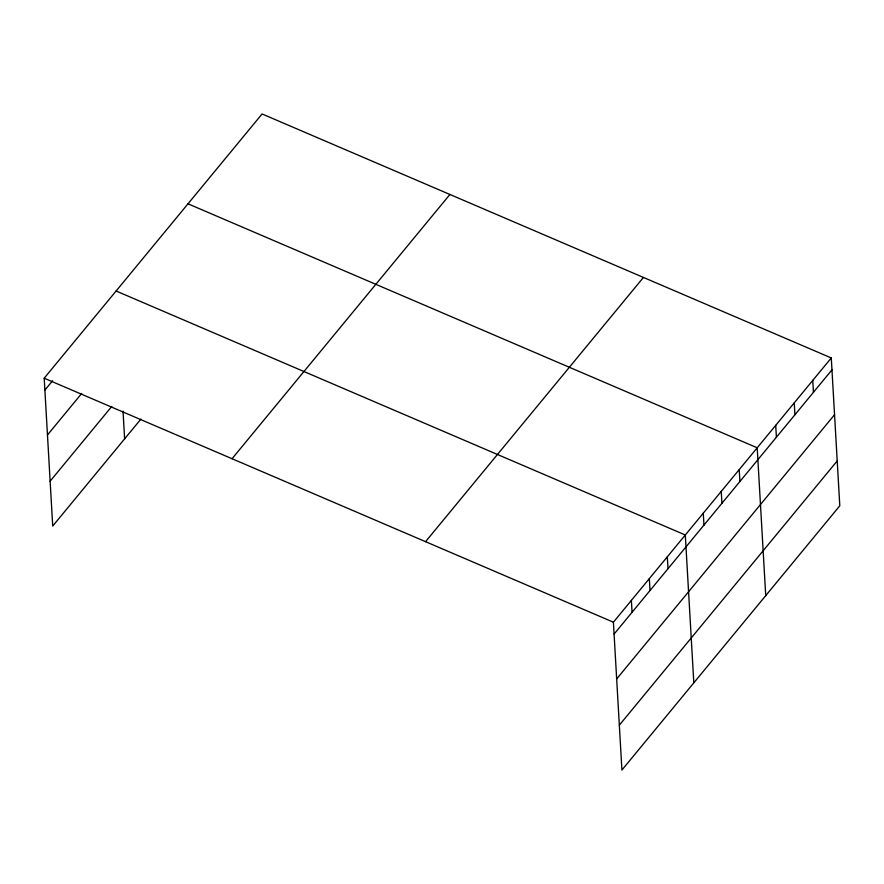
<?xml version="1.0" encoding="UTF-8"?>
<svg xmlns="http://www.w3.org/2000/svg" width="884" height="884" viewBox="0 0 884 884"><rect width="100%" height="100%" fill="white"/><g stroke="black" fill="none" stroke-linecap="round" stroke-linejoin="round"><path stroke-width="1.33" d="M140.887 419.127L52.72 526.046L44.2 378.208L262.084 113.959L831.28 357.954L839.8 505.792L621.916 770.041L613.397 622.203L831.28 357.954M44.885 390.098L52.587 380.75M47.471 434.961L81.715 393.435M50.134 481.183L111.771 406.441M232.039 458.73L449.912 194.48M425.558 541.682L643.441 277.432M614.082 634.082L831.966 369.844M616.667 678.956L834.551 414.707M619.33 725.178L837.214 460.929M188.005 203.806L757.201 447.79L765.721 595.639M116.102 291.002L685.299 534.997L693.818 682.835M44.2 378.208L613.397 622.203M812.761 380.407L813.446 392.297M794.241 402.872L794.926 414.762M775.721 425.337L776.406 437.226M739.223 469.592L739.908 481.482M721.245 491.393L721.93 503.283M703.266 513.195L703.951 525.085M667.321 556.798L668.006 568.688M649.342 578.6L650.027 590.49M631.375 600.402L632.06 612.292M123.031 411.137L124.622 438.851"/></g></svg>
